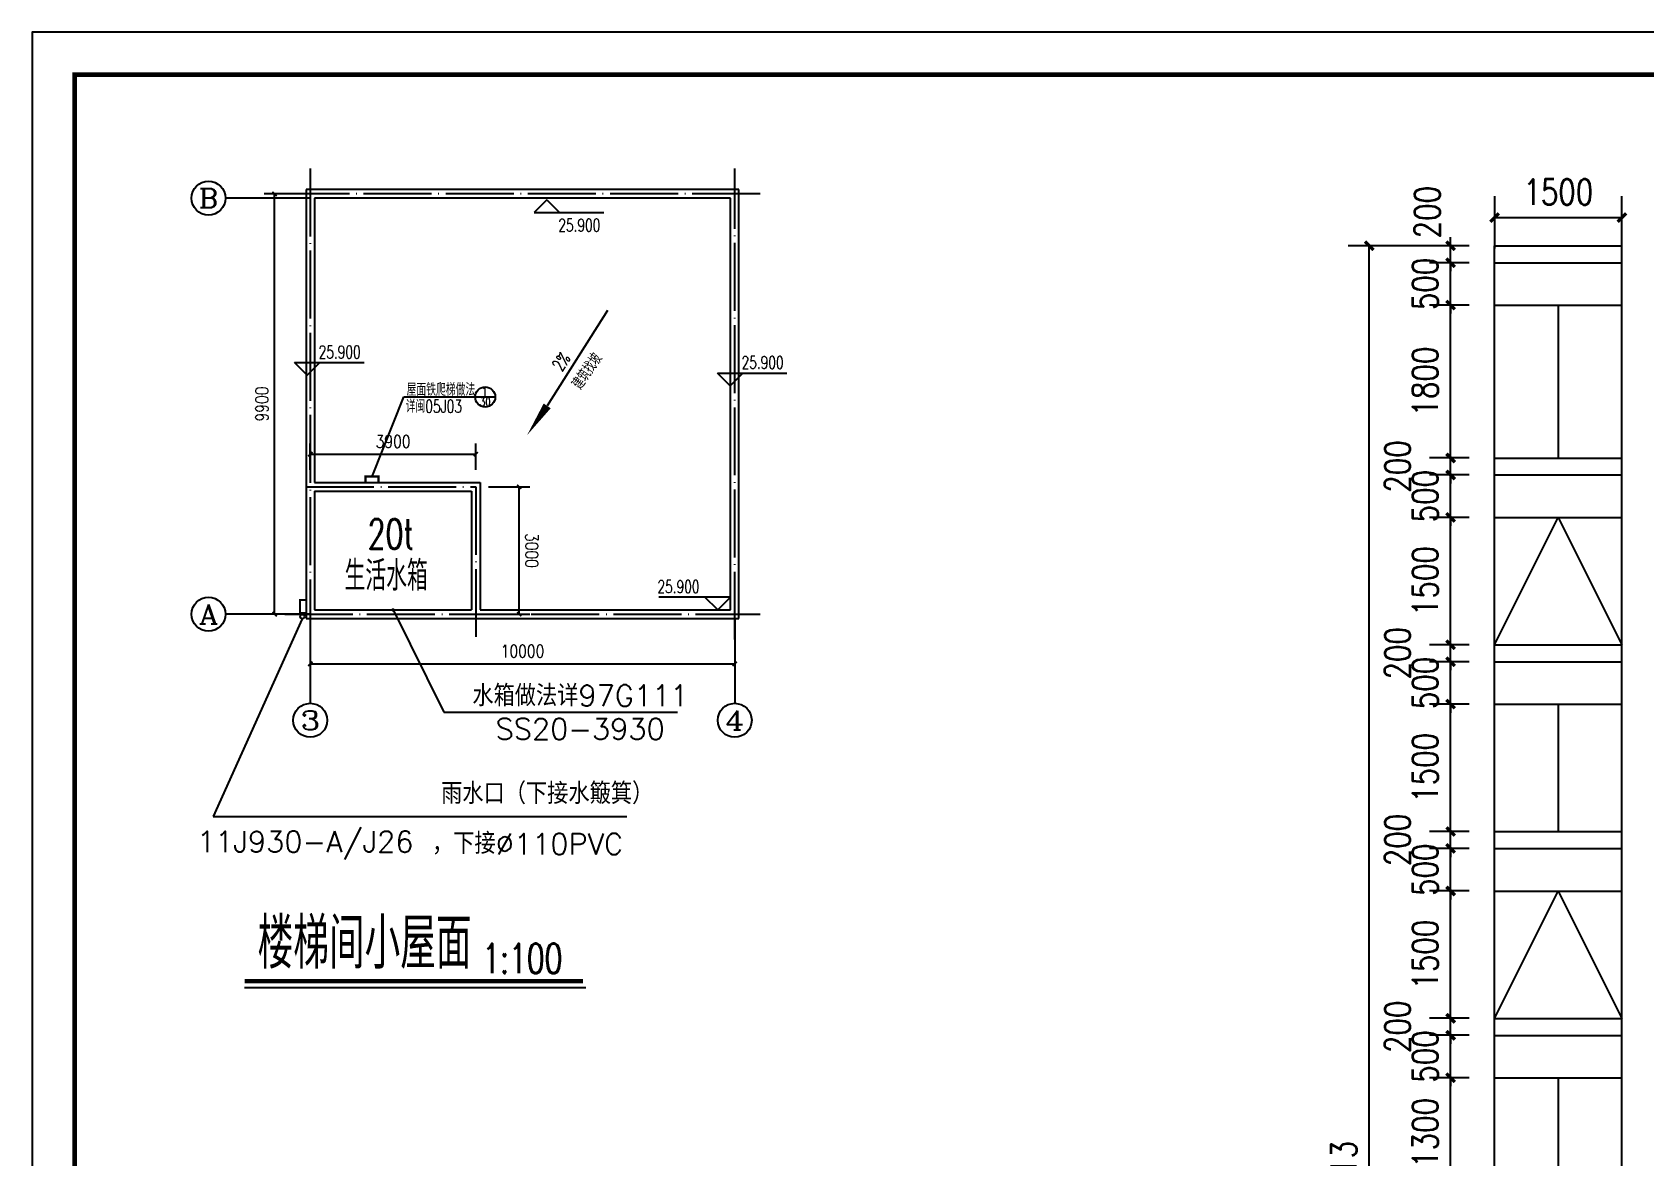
# Model space of a CAD drawing. Header units: millimetres. Extents: x 591771 to 1936534, y -622016 to 355666.
# Drawn here: x 689025 to 727020, y 263053 to 289542 of the extents above; entities that cross this region are included whole.
import ezdxf
from ezdxf.enums import TextEntityAlignment as Align

# ---------------------------------------------------------------- set-up
doc = ezdxf.new("R2010")
doc.units = ezdxf.units.MM
doc.header["$LTSCALE"] = 80
doc.linetypes.add('DOTE', pattern=[2.42, 2, -0.2, 0.02, -0.2])
for name, color, linetype in [('\\M+5B4B0\\M+5BBA7', 124, 'Continuous'), ('\\M+5BDA8-\\M+5B1EA\\M+5B8DF', 3, 'Continuous'), ('\\M+5BDA8-\\M+5B3DF\\M+5B4E7', 3, 'Continuous'), ('\\M+5BDA8-\\M+5C7BD-\\M+5D7A9', 31, 'Continuous'), ('\\M+5BDA8-\\M+5D2FD\\M+5B3F6', 3, 'Continuous'), ('\\M+5BDA8-\\M+5D6E1', 17, 'DOTE'), ('\\M+5BDA8-\\M+5D6E1-\\M+5B1EA\\M+5D7A2', 3, 'Continuous'), ('\\M+5C1A2\\M+5C3E6\\M+5CFDF\\M+5CCF51', 7, 'Continuous'), ('\\M+5CBAE\\M+5CFE4', 81, 'Continuous'), ('\\M+5CDBC\\M+5BFF2', 252, 'Continuous'), ('AXIS', 3, 'Continuous'), ('AXIS_TEXT', 7, 'Continuous'), ('DIM_LEAD', 3, 'Continuous'), ('PUB_TEXT', 7, 'Continuous'), ('VPIPE-\\M+5D3EA\\M+5CBAE', 4, 'TG_Y')]:
    doc.layers.add(name, color=color, linetype=linetype)
doc.styles.add('_HZTXT', font='txt.shx', dxfattribs={"width": 0.8, "bigfont": 'hztxt.shx'})
doc.styles.add('A-AXIS-LABEL', font='COMPLEX', dxfattribs={"bigfont": 'GBCBIG'})
doc.styles.add('A-STANDARD', font='SIMPLEX', dxfattribs={"bigfont": 'GBCBIG'})
doc.styles.add('COMPLEX', font='COMPLEX')
doc.styles.add('DIM_FONT', font='SIMPLEX.shx', dxfattribs={"width": 0.8})
doc.styles.add('HZTXT', font='txt', dxfattribs={"height": 60, "bigfont": 'HZTXT'})
doc.styles.add('TG_LINETYPE', font='SIMPLEX', dxfattribs={"width": 0.75, "height": 2.5, "bigfont": 'HZTXT'})
doc.linetypes.add('TG_Y', pattern='A,2,-0.3,["Y",TG_LINETYPE,S=0.1,R=0,X=-0.23,Y=-0.15],0', length=2.3)
doc.dimstyles.new('DIMN', dxfattribs={"dimtxt": 300, "dimasz": 100, "dimexe": 250, "dimexo": 300, "dimgap": 150, "dimtad": 1, "dimdec": 0, "dimzin": 0, "dimdsep": 46, "dimtxsty": 'DIM_FONT', "dimblk": 'ARCHTICK', "dimcen": 0.09, "dimclrt": 7, "dimazin": 2, "dimtfac": 1, "dimtdec": 0, "dimtix": 1, "dimtmove": 2, "dimatfit": 3, "dimldrblk": 'ARCHTICK', "dimfxl": 0, "dimtolj": 1, "dimtzin": 0, "dimarcsym": 0})

# ---------------------------------------------------------------- blocks, each defined once
blk = doc.blocks.new('_ArchTick')
at = {"color": 0, "linetype": 'ByBlock', "const_width": 0.4}
blk.add_lwpolyline([(-0.5, -0.5), (0.5, 0.5)], dxfattribs=at)
blk = doc.blocks.new('*D1027')
at = {"layer": '\\M+5BDA8-\\M+5B3DF\\M+5B4E7', "color": 0, "lineweight": -2, "transparency": 16777216}
for p, q in [((838707, 260709), (838707, 261324)), ((840207, 260709), (840207, 261324)), ((838707, 261074), (840207, 261074))]:
    blk.add_line(p, q, dxfattribs=at)
at = {"layer": 'Defpoints', "color": 0, "transparency": 16777216}
for p in [(840207, 261074), (838707, 260409), (840207, 260409)]:
    blk.add_point(p, dxfattribs=at)
at = {"layer": '\\M+5BDA8-\\M+5B3DF\\M+5B4E7', "color": 0, "lineweight": -2, "transparency": 16777216, "xscale": 100, "yscale": 100, "zscale": 100, "rotation": 180}
blk.add_blockref('_ArchTick', (838707, 261074), dxfattribs=at)
at = {"layer": '\\M+5BDA8-\\M+5B3DF\\M+5B4E7', "color": 0, "lineweight": -2, "transparency": 16777216, "xscale": 100, "yscale": 100, "zscale": 100}
blk.add_blockref('_ArchTick', (840207, 261074), dxfattribs=at)
at = {"layer": '\\M+5BDA8-\\M+5B3DF\\M+5B4E7', "color": 7, "transparency": 16777216, "insert": (839457, 261374), "char_height": 300, "attachment_point": 5, "style": 'DIM_FONT'}
blk.add_mtext('\\A1;1500', dxfattribs=at)
blk = doc.blocks.new('*D1028')
at = {"layer": '\\M+5BDA8-\\M+5B3DF\\M+5B4E7', "color": 0, "lineweight": -2, "transparency": 16777216}
for p, q in [((838220, 260742), (836980, 260742)), ((837230, 238629), (837230, 260742)), ((838220, 238629), (836980, 238629))]:
    blk.add_line(p, q, dxfattribs=at)
at = {"layer": 'Defpoints', "color": 0, "transparency": 16777216}
for p in [(837230, 260742), (838520, 260742), (838520, 238629)]:
    blk.add_point(p, dxfattribs=at)
at = {"layer": '\\M+5BDA8-\\M+5B3DF\\M+5B4E7', "color": 0, "lineweight": -2, "transparency": 16777216, "xscale": 100, "yscale": 100, "zscale": 100}
for p, rotation in [((837230, 260742), 90), ((837230, 238629), 270)]:
    blk.add_blockref('_ArchTick', p, dxfattribs=dict(at, rotation=rotation))
at = {"layer": '\\M+5BDA8-\\M+5B3DF\\M+5B4E7', "color": 7, "transparency": 16777216, "insert": (836930, 249685), "char_height": 300, "attachment_point": 5, "rotation": 90, "style": 'DIM_FONT'}
blk.add_mtext('\\A1;22113', dxfattribs=at)
blk = doc.blocks.new('*D1044')
at = {"layer": '\\M+5BDA8-\\M+5B3DF\\M+5B4E7', "color": 0, "lineweight": -2, "transparency": 16777216}
for p, q in [((838407, 250942), (837938, 250942)), ((838188, 249642), (838188, 250942)), ((838407, 249642), (837938, 249642))]:
    blk.add_line(p, q, dxfattribs=at)
at = {"layer": 'Defpoints', "color": 0, "transparency": 16777216}
for p in [(838188, 250942), (838707, 250942), (838707, 249642)]:
    blk.add_point(p, dxfattribs=at)
at = {"layer": '\\M+5BDA8-\\M+5B3DF\\M+5B4E7', "color": 0, "lineweight": -2, "transparency": 16777216, "xscale": 100, "yscale": 100, "zscale": 100}
for p, rotation in [((838188, 250942), 90), ((838188, 249642), 270)]:
    blk.add_blockref('_ArchTick', p, dxfattribs=dict(at, rotation=rotation))
at = {"layer": '\\M+5BDA8-\\M+5B3DF\\M+5B4E7', "color": 7, "transparency": 16777216, "insert": (837888, 250292), "char_height": 300, "attachment_point": 5, "rotation": 90, "style": 'DIM_FONT'}
blk.add_mtext('\\A1;1300', dxfattribs=at)
blk = doc.blocks.new('*D1045')
at = {"layer": '\\M+5BDA8-\\M+5B3DF\\M+5B4E7', "color": 0, "lineweight": -2, "transparency": 16777216}
for p, q in [((838188, 251442), (838188, 251542)), ((838407, 251442), (837938, 251442)), ((838188, 250942), (838188, 251442)), ((838407, 250942), (837938, 250942)), ((838188, 250942), (838188, 250842))]:
    blk.add_line(p, q, dxfattribs=at)
at = {"layer": 'Defpoints', "color": 0, "transparency": 16777216}
for p in [(838188, 251442), (838707, 251442), (838707, 250942)]:
    blk.add_point(p, dxfattribs=at)
at = {"layer": '\\M+5BDA8-\\M+5B3DF\\M+5B4E7', "color": 0, "lineweight": -2, "transparency": 16777216, "xscale": 100, "yscale": 100, "zscale": 100}
for p, rotation in [((838188, 251442), 270), ((838188, 250942), 90)]:
    blk.add_blockref('_ArchTick', p, dxfattribs=dict(at, rotation=rotation))
at = {"layer": '\\M+5BDA8-\\M+5B3DF\\M+5B4E7', "color": 7, "transparency": 16777216, "insert": (837888, 251192), "char_height": 300, "attachment_point": 5, "rotation": 90, "style": 'DIM_FONT'}
blk.add_mtext('\\A1;500', dxfattribs=at)
blk = doc.blocks.new('*D1046')
at = {"layer": '\\M+5BDA8-\\M+5B3DF\\M+5B4E7', "color": 0, "lineweight": -2, "transparency": 16777216}
for p, q in [((838188, 251642), (838188, 251742)), ((838407, 251642), (837938, 251642)), ((838188, 251442), (838188, 251642)), ((838407, 251442), (837938, 251442)), ((838188, 251442), (838188, 251342))]:
    blk.add_line(p, q, dxfattribs=at)
at = {"layer": 'Defpoints', "color": 0, "transparency": 16777216}
for p in [(838188, 251642), (838707, 251642), (838707, 251442)]:
    blk.add_point(p, dxfattribs=at)
at = {"layer": '\\M+5BDA8-\\M+5B3DF\\M+5B4E7', "color": 0, "lineweight": -2, "transparency": 16777216, "xscale": 100, "yscale": 100, "zscale": 100}
for p, rotation in [((838188, 251642), 270), ((838188, 251442), 90)]:
    blk.add_blockref('_ArchTick', p, dxfattribs=dict(at, rotation=rotation))
at = {"layer": '\\M+5BDA8-\\M+5B3DF\\M+5B4E7', "color": 7, "transparency": 16777216, "insert": (837563, 251542), "char_height": 300, "attachment_point": 5, "rotation": 90, "style": 'DIM_FONT'}
blk.add_mtext('\\A1;200', dxfattribs=at)
blk = doc.blocks.new('*D1047')
at = {"layer": '\\M+5BDA8-\\M+5B3DF\\M+5B4E7', "color": 0, "lineweight": -2, "transparency": 16777216}
for p, q in [((838407, 253142), (837938, 253142)), ((838188, 251642), (838188, 253142)), ((838407, 251642), (837938, 251642))]:
    blk.add_line(p, q, dxfattribs=at)
at = {"layer": 'Defpoints', "color": 0, "transparency": 16777216}
for p in [(838188, 253142), (838707, 253142), (838707, 251642)]:
    blk.add_point(p, dxfattribs=at)
at = {"layer": '\\M+5BDA8-\\M+5B3DF\\M+5B4E7', "color": 0, "lineweight": -2, "transparency": 16777216, "xscale": 100, "yscale": 100, "zscale": 100}
for p, rotation in [((838188, 253142), 90), ((838188, 251642), 270)]:
    blk.add_blockref('_ArchTick', p, dxfattribs=dict(at, rotation=rotation))
at = {"layer": '\\M+5BDA8-\\M+5B3DF\\M+5B4E7', "color": 7, "transparency": 16777216, "insert": (837888, 252392), "char_height": 300, "attachment_point": 5, "rotation": 90, "style": 'DIM_FONT'}
blk.add_mtext('\\A1;1500', dxfattribs=at)
blk = doc.blocks.new('*D1048')
at = {"layer": '\\M+5BDA8-\\M+5B3DF\\M+5B4E7', "color": 0, "lineweight": -2, "transparency": 16777216}
for p, q in [((838407, 253642), (837938, 253642)), ((838188, 253642), (838188, 253742)), ((838188, 253142), (838188, 253642)), ((838407, 253142), (837938, 253142)), ((838188, 253142), (838188, 253042))]:
    blk.add_line(p, q, dxfattribs=at)
at = {"layer": 'Defpoints', "color": 0, "transparency": 16777216}
for p in [(838188, 253642), (838707, 253642), (838707, 253142)]:
    blk.add_point(p, dxfattribs=at)
at = {"layer": '\\M+5BDA8-\\M+5B3DF\\M+5B4E7', "color": 0, "lineweight": -2, "transparency": 16777216, "xscale": 100, "yscale": 100, "zscale": 100}
for p, rotation in [((838188, 253642), 270), ((838188, 253142), 90)]:
    blk.add_blockref('_ArchTick', p, dxfattribs=dict(at, rotation=rotation))
at = {"layer": '\\M+5BDA8-\\M+5B3DF\\M+5B4E7', "color": 7, "transparency": 16777216, "insert": (837888, 253392), "char_height": 300, "attachment_point": 5, "rotation": 90, "style": 'DIM_FONT'}
blk.add_mtext('\\A1;500', dxfattribs=at)
blk = doc.blocks.new('*D1049')
at = {"layer": '\\M+5BDA8-\\M+5B3DF\\M+5B4E7', "color": 0, "lineweight": -2, "transparency": 16777216}
for p, q in [((838407, 253842), (837938, 253842)), ((838188, 253842), (838188, 253942)), ((838188, 253642), (838188, 253842)), ((838407, 253642), (837938, 253642)), ((838188, 253642), (838188, 253542))]:
    blk.add_line(p, q, dxfattribs=at)
at = {"layer": 'Defpoints', "color": 0, "transparency": 16777216}
for p in [(838188, 253842), (838707, 253842), (838707, 253642)]:
    blk.add_point(p, dxfattribs=at)
at = {"layer": '\\M+5BDA8-\\M+5B3DF\\M+5B4E7', "color": 0, "lineweight": -2, "transparency": 16777216, "xscale": 100, "yscale": 100, "zscale": 100}
for p, rotation in [((838188, 253842), 270), ((838188, 253642), 90)]:
    blk.add_blockref('_ArchTick', p, dxfattribs=dict(at, rotation=rotation))
at = {"layer": '\\M+5BDA8-\\M+5B3DF\\M+5B4E7', "color": 7, "transparency": 16777216, "insert": (837563, 253742), "char_height": 300, "attachment_point": 5, "rotation": 90, "style": 'DIM_FONT'}
blk.add_mtext('\\A1;200', dxfattribs=at)
blk = doc.blocks.new('*D1050')
at = {"layer": '\\M+5BDA8-\\M+5B3DF\\M+5B4E7', "color": 0, "lineweight": -2, "transparency": 16777216}
for p, q in [((838407, 255342), (837938, 255342)), ((838188, 253842), (838188, 255342)), ((838407, 253842), (837938, 253842))]:
    blk.add_line(p, q, dxfattribs=at)
at = {"layer": 'Defpoints', "color": 0, "transparency": 16777216}
for p in [(838188, 255342), (838707, 255342), (838707, 253842)]:
    blk.add_point(p, dxfattribs=at)
at = {"layer": '\\M+5BDA8-\\M+5B3DF\\M+5B4E7', "color": 0, "lineweight": -2, "transparency": 16777216, "xscale": 100, "yscale": 100, "zscale": 100}
for p, rotation in [((838188, 255342), 90), ((838188, 253842), 270)]:
    blk.add_blockref('_ArchTick', p, dxfattribs=dict(at, rotation=rotation))
at = {"layer": '\\M+5BDA8-\\M+5B3DF\\M+5B4E7', "color": 7, "transparency": 16777216, "insert": (837888, 254592), "char_height": 300, "attachment_point": 5, "rotation": 90, "style": 'DIM_FONT'}
blk.add_mtext('\\A1;1500', dxfattribs=at)
blk = doc.blocks.new('*D1051')
at = {"layer": '\\M+5BDA8-\\M+5B3DF\\M+5B4E7', "color": 0, "lineweight": -2, "transparency": 16777216}
for p, q in [((838188, 255842), (838188, 255942)), ((838407, 255842), (837938, 255842)), ((838188, 255342), (838188, 255842)), ((838407, 255342), (837938, 255342)), ((838188, 255342), (838188, 255242))]:
    blk.add_line(p, q, dxfattribs=at)
at = {"layer": 'Defpoints', "color": 0, "transparency": 16777216}
for p in [(838188, 255842), (838707, 255842), (838707, 255342)]:
    blk.add_point(p, dxfattribs=at)
at = {"layer": '\\M+5BDA8-\\M+5B3DF\\M+5B4E7', "color": 0, "lineweight": -2, "transparency": 16777216, "xscale": 100, "yscale": 100, "zscale": 100}
for p, rotation in [((838188, 255842), 270), ((838188, 255342), 90)]:
    blk.add_blockref('_ArchTick', p, dxfattribs=dict(at, rotation=rotation))
at = {"layer": '\\M+5BDA8-\\M+5B3DF\\M+5B4E7', "color": 7, "transparency": 16777216, "insert": (837888, 255592), "char_height": 300, "attachment_point": 5, "rotation": 90, "style": 'DIM_FONT'}
blk.add_mtext('\\A1;500', dxfattribs=at)
blk = doc.blocks.new('*D1052')
at = {"layer": '\\M+5BDA8-\\M+5B3DF\\M+5B4E7', "color": 0, "lineweight": -2, "transparency": 16777216}
for p, q in [((838188, 256042), (838188, 256142)), ((838407, 256042), (837938, 256042)), ((838188, 255842), (838188, 256042)), ((838407, 255842), (837938, 255842)), ((838188, 255842), (838188, 255742))]:
    blk.add_line(p, q, dxfattribs=at)
at = {"layer": 'Defpoints', "color": 0, "transparency": 16777216}
for p in [(838188, 256042), (838707, 256042), (838707, 255842)]:
    blk.add_point(p, dxfattribs=at)
at = {"layer": '\\M+5BDA8-\\M+5B3DF\\M+5B4E7', "color": 0, "lineweight": -2, "transparency": 16777216, "xscale": 100, "yscale": 100, "zscale": 100}
for p, rotation in [((838188, 256042), 270), ((838188, 255842), 90)]:
    blk.add_blockref('_ArchTick', p, dxfattribs=dict(at, rotation=rotation))
at = {"layer": '\\M+5BDA8-\\M+5B3DF\\M+5B4E7', "color": 7, "transparency": 16777216, "insert": (837563, 255942), "char_height": 300, "attachment_point": 5, "rotation": 90, "style": 'DIM_FONT'}
blk.add_mtext('\\A1;200', dxfattribs=at)
blk = doc.blocks.new('*D1053')
at = {"layer": '\\M+5BDA8-\\M+5B3DF\\M+5B4E7', "color": 0, "lineweight": -2, "transparency": 16777216}
for p, q in [((838407, 257542), (837938, 257542)), ((838188, 256042), (838188, 257542)), ((838407, 256042), (837938, 256042))]:
    blk.add_line(p, q, dxfattribs=at)
at = {"layer": 'Defpoints', "color": 0, "transparency": 16777216}
for p in [(838188, 257542), (838707, 257542), (838707, 256042)]:
    blk.add_point(p, dxfattribs=at)
at = {"layer": '\\M+5BDA8-\\M+5B3DF\\M+5B4E7', "color": 0, "lineweight": -2, "transparency": 16777216, "xscale": 100, "yscale": 100, "zscale": 100}
for p, rotation in [((838188, 257542), 90), ((838188, 256042), 270)]:
    blk.add_blockref('_ArchTick', p, dxfattribs=dict(at, rotation=rotation))
at = {"layer": '\\M+5BDA8-\\M+5B3DF\\M+5B4E7', "color": 7, "transparency": 16777216, "insert": (837888, 256792), "char_height": 300, "attachment_point": 5, "rotation": 90, "style": 'DIM_FONT'}
blk.add_mtext('\\A1;1500', dxfattribs=at)
blk = doc.blocks.new('*D1054')
at = {"layer": '\\M+5BDA8-\\M+5B3DF\\M+5B4E7', "color": 0, "lineweight": -2, "transparency": 16777216}
for p, q in [((838407, 258042), (837938, 258042)), ((838188, 258042), (838188, 258142)), ((838188, 257542), (838188, 258042)), ((838407, 257542), (837938, 257542)), ((838188, 257542), (838188, 257442))]:
    blk.add_line(p, q, dxfattribs=at)
at = {"layer": 'Defpoints', "color": 0, "transparency": 16777216}
for p in [(838188, 258042), (838707, 258042), (838707, 257542)]:
    blk.add_point(p, dxfattribs=at)
at = {"layer": '\\M+5BDA8-\\M+5B3DF\\M+5B4E7', "color": 0, "lineweight": -2, "transparency": 16777216, "xscale": 100, "yscale": 100, "zscale": 100}
for p, rotation in [((838188, 258042), 270), ((838188, 257542), 90)]:
    blk.add_blockref('_ArchTick', p, dxfattribs=dict(at, rotation=rotation))
at = {"layer": '\\M+5BDA8-\\M+5B3DF\\M+5B4E7', "color": 7, "transparency": 16777216, "insert": (837888, 257792), "char_height": 300, "attachment_point": 5, "rotation": 90, "style": 'DIM_FONT'}
blk.add_mtext('\\A1;500', dxfattribs=at)
blk = doc.blocks.new('*D1055')
at = {"layer": '\\M+5BDA8-\\M+5B3DF\\M+5B4E7', "color": 0, "lineweight": -2, "transparency": 16777216}
for p, q in [((838407, 258242), (837938, 258242)), ((838188, 258242), (838188, 258342)), ((838188, 258042), (838188, 258242)), ((838407, 258042), (837938, 258042)), ((838188, 258042), (838188, 257942))]:
    blk.add_line(p, q, dxfattribs=at)
at = {"layer": 'Defpoints', "color": 0, "transparency": 16777216}
for p in [(838188, 258242), (838707, 258242), (838707, 258042)]:
    blk.add_point(p, dxfattribs=at)
at = {"layer": '\\M+5BDA8-\\M+5B3DF\\M+5B4E7', "color": 0, "lineweight": -2, "transparency": 16777216, "xscale": 100, "yscale": 100, "zscale": 100}
for p, rotation in [((838188, 258242), 270), ((838188, 258042), 90)]:
    blk.add_blockref('_ArchTick', p, dxfattribs=dict(at, rotation=rotation))
at = {"layer": '\\M+5BDA8-\\M+5B3DF\\M+5B4E7', "color": 7, "transparency": 16777216, "insert": (837563, 258142), "char_height": 300, "attachment_point": 5, "rotation": 90, "style": 'DIM_FONT'}
blk.add_mtext('\\A1;200', dxfattribs=at)
blk = doc.blocks.new('*D1056')
at = {"layer": '\\M+5BDA8-\\M+5B3DF\\M+5B4E7', "color": 0, "lineweight": -2, "transparency": 16777216}
for p, q in [((838407, 260042), (837938, 260042)), ((838188, 258242), (838188, 260042)), ((838407, 258242), (837938, 258242))]:
    blk.add_line(p, q, dxfattribs=at)
at = {"layer": 'Defpoints', "color": 0, "transparency": 16777216}
for p in [(838188, 260042), (838707, 260042), (838707, 258242)]:
    blk.add_point(p, dxfattribs=at)
at = {"layer": '\\M+5BDA8-\\M+5B3DF\\M+5B4E7', "color": 0, "lineweight": -2, "transparency": 16777216, "xscale": 100, "yscale": 100, "zscale": 100}
for p, rotation in [((838188, 260042), 90), ((838188, 258242), 270)]:
    blk.add_blockref('_ArchTick', p, dxfattribs=dict(at, rotation=rotation))
at = {"layer": '\\M+5BDA8-\\M+5B3DF\\M+5B4E7', "color": 7, "transparency": 16777216, "insert": (837888, 259142), "char_height": 300, "attachment_point": 5, "rotation": 90, "style": 'DIM_FONT'}
blk.add_mtext('\\A1;1800', dxfattribs=at)
blk = doc.blocks.new('*D1057')
at = {"layer": '\\M+5BDA8-\\M+5B3DF\\M+5B4E7', "color": 0, "lineweight": -2, "transparency": 16777216}
for p, q in [((838188, 260542), (838188, 260642)), ((838407, 260542), (837938, 260542)), ((838188, 260042), (838188, 260542)), ((838407, 260042), (837938, 260042)), ((838188, 260042), (838188, 259942))]:
    blk.add_line(p, q, dxfattribs=at)
at = {"layer": 'Defpoints', "color": 0, "transparency": 16777216}
for p in [(838188, 260542), (838707, 260542), (838707, 260042)]:
    blk.add_point(p, dxfattribs=at)
at = {"layer": '\\M+5BDA8-\\M+5B3DF\\M+5B4E7', "color": 0, "lineweight": -2, "transparency": 16777216, "xscale": 100, "yscale": 100, "zscale": 100}
for p, rotation in [((838188, 260542), 270), ((838188, 260042), 90)]:
    blk.add_blockref('_ArchTick', p, dxfattribs=dict(at, rotation=rotation))
at = {"layer": '\\M+5BDA8-\\M+5B3DF\\M+5B4E7', "color": 7, "transparency": 16777216, "insert": (837888, 260292), "char_height": 300, "attachment_point": 5, "rotation": 90, "style": 'DIM_FONT'}
blk.add_mtext('\\A1;500', dxfattribs=at)
blk = doc.blocks.new('*D1058')
at = {"layer": '\\M+5BDA8-\\M+5B3DF\\M+5B4E7', "color": 0, "lineweight": -2, "transparency": 16777216}
for p, q in [((838188, 260742), (838188, 260842)), ((838407, 260742), (837938, 260742)), ((838188, 260542), (838188, 260742)), ((838407, 260542), (837938, 260542)), ((838188, 260542), (838188, 260442))]:
    blk.add_line(p, q, dxfattribs=at)
at = {"layer": 'Defpoints', "color": 0, "transparency": 16777216}
for p in [(838188, 260742), (838707, 260742), (838707, 260542)]:
    blk.add_point(p, dxfattribs=at)
at = {"layer": '\\M+5BDA8-\\M+5B3DF\\M+5B4E7', "color": 0, "lineweight": -2, "transparency": 16777216, "xscale": 100, "yscale": 100, "zscale": 100}
for p, rotation in [((838188, 260742), 270), ((838188, 260542), 90)]:
    blk.add_blockref('_ArchTick', p, dxfattribs=dict(at, rotation=rotation))
at = {"layer": '\\M+5BDA8-\\M+5B3DF\\M+5B4E7', "color": 7, "transparency": 16777216, "insert": (837913, 261137), "char_height": 300, "attachment_point": 5, "rotation": 90, "style": 'DIM_FONT'}
blk.add_mtext('\\A1;200', dxfattribs=at)
blk = doc.blocks.new('*D225')
at = {"layer": '\\M+5BDA8-\\M+5B3DF\\M+5B4E7', "color": 0, "lineweight": -2, "transparency": 16777216}
for p, q in [((699777, 278834), (700747, 278834)), ((700497, 275834), (700497, 278834)), ((699777, 275834), (700747, 275834))]:
    blk.add_line(p, q, dxfattribs=at)
at = {"layer": 'Defpoints', "color": 0, "transparency": 16777216}
for p in [(699477, 278834), (700497, 278834), (699477, 275834)]:
    blk.add_point(p, dxfattribs=at)
at = {"layer": '\\M+5BDA8-\\M+5B3DF\\M+5B4E7', "color": 0, "lineweight": -2, "transparency": 16777216, "xscale": 100, "yscale": 100, "zscale": 100}
for p, rotation in [((700497, 278834), 90.00009983613185), ((700497, 275834), 270.0000998361318)]:
    blk.add_blockref('_ArchTick', p, dxfattribs=dict(at, rotation=rotation))
at = {"layer": '\\M+5BDA8-\\M+5B3DF\\M+5B4E7', "color": 7, "transparency": 16777216, "insert": (700797, 277334), "char_height": 300, "attachment_point": 5, "rotation": 270.0001, "style": 'DIM_FONT'}
blk.add_mtext('\\A1;3000', dxfattribs=at)
blk = doc.blocks.new('*D226')
at = {"layer": '\\M+5BDA8-\\M+5B3DF\\M+5B4E7', "color": 0, "lineweight": -2, "transparency": 16777216}
for p, q in [((695577, 279234), (695577, 279853)), ((699477, 279234), (699477, 279853)), ((695577, 279603), (699477, 279603))]:
    blk.add_line(p, q, dxfattribs=at)
at = {"layer": 'Defpoints', "color": 0, "transparency": 16777216}
for p in [(699477, 279603), (695577, 278934), (699477, 278934)]:
    blk.add_point(p, dxfattribs=at)
at = {"layer": '\\M+5BDA8-\\M+5B3DF\\M+5B4E7', "color": 0, "lineweight": -2, "transparency": 16777216, "xscale": 100, "yscale": 100, "zscale": 100, "rotation": 180}
blk.add_blockref('_ArchTick', (695577, 279603), dxfattribs=at)
at = {"layer": '\\M+5BDA8-\\M+5B3DF\\M+5B4E7', "color": 0, "lineweight": -2, "transparency": 16777216, "xscale": 100, "yscale": 100, "zscale": 100}
blk.add_blockref('_ArchTick', (699477, 279603), dxfattribs=at)
at = {"layer": '\\M+5BDA8-\\M+5B3DF\\M+5B4E7', "color": 7, "transparency": 16777216, "insert": (697527, 279903), "char_height": 300, "attachment_point": 5, "style": 'DIM_FONT'}
blk.add_mtext('\\A1;3900', dxfattribs=at)
blk = doc.blocks.new('*D231')
at = {"layer": '\\M+5BDA8-\\M+5B3DF\\M+5B4E7', "color": 0, "lineweight": -2, "transparency": 16777216}
for p, q in [((695277, 285734), (694487, 285734)), ((694737, 275834), (694737, 285734)), ((695277, 275834), (694487, 275834))]:
    blk.add_line(p, q, dxfattribs=at)
at = {"layer": 'Defpoints', "color": 0, "transparency": 16777216}
for p in [(694737, 285734), (695577, 285734), (695577, 275834)]:
    blk.add_point(p, dxfattribs=at)
at = {"layer": '\\M+5BDA8-\\M+5B3DF\\M+5B4E7', "color": 0, "lineweight": -2, "transparency": 16777216, "xscale": 100, "yscale": 100, "zscale": 100}
for p, rotation in [((694737, 285734), 90), ((694737, 275834), 270)]:
    blk.add_blockref('_ArchTick', p, dxfattribs=dict(at, rotation=rotation))
at = {"layer": '\\M+5BDA8-\\M+5B3DF\\M+5B4E7', "color": 7, "transparency": 16777216, "insert": (694437, 280784), "char_height": 300, "attachment_point": 5, "rotation": 90, "style": 'DIM_FONT'}
blk.add_mtext('\\A1;9900', dxfattribs=at)
blk = doc.blocks.new('*D232')
at = {"layer": '\\M+5BDA8-\\M+5B3DF\\M+5B4E7', "color": 0, "lineweight": -2, "transparency": 16777216}
for p, q in [((695577, 275434), (695577, 274413)), ((705577, 275434), (705577, 274413)), ((695577, 274663), (705577, 274663))]:
    blk.add_line(p, q, dxfattribs=at)
at = {"layer": 'Defpoints', "color": 0, "transparency": 16777216}
for p in [(695577, 275734), (705577, 275734), (705577, 274663)]:
    blk.add_point(p, dxfattribs=at)
at = {"layer": '\\M+5BDA8-\\M+5B3DF\\M+5B4E7', "color": 0, "lineweight": -2, "transparency": 16777216, "xscale": 100, "yscale": 100, "zscale": 100, "rotation": 180}
blk.add_blockref('_ArchTick', (695577, 274663), dxfattribs=at)
at = {"layer": '\\M+5BDA8-\\M+5B3DF\\M+5B4E7', "color": 0, "lineweight": -2, "transparency": 16777216, "xscale": 100, "yscale": 100, "zscale": 100}
blk.add_blockref('_ArchTick', (705577, 274663), dxfattribs=at)
at = {"layer": '\\M+5BDA8-\\M+5B3DF\\M+5B4E7', "color": 7, "transparency": 16777216, "insert": (700577, 274963), "char_height": 300, "attachment_point": 5, "style": 'DIM_FONT'}
blk.add_mtext('\\A1;10000', dxfattribs=at)
blk = doc.blocks.new('_AXISO')
blk.add_circle((0, 0), 0.5)
at = {"layer": 'AXIS_TEXT', "style": 'COMPLEX'}
blk.add_attdef('A', text='', height=0.56, dxfattribs=at).set_placement((-0.25, -0.28), (0.25, -0.28), align=Align.FIT)
blk = doc.blocks.new('x')
at = {"layer": '\\M+5B4B0\\M+5BBA7', "ltscale": 20}
for p, q in [((838706.9, 238641.6), (838706.9, 260741.6)), ((838706.9, 260741.6), (840206.9, 260741.6)), ((838706.9, 260741.6), (840206.9, 260741.6)), ((840206.9, 238641.6), (840206.9, 260741.6)), ((838706.9, 260541.6), (840206.9, 260541.6)), ((838706.9, 260541.6), (840206.9, 260541.6)), ((838706.9, 260541.6), (840206.9, 260541.6)), ((838706.9, 260041.6), (840206.9, 260041.6)), ((839456.9, 260041.6), (839456.9, 258241.6)), ((838706.9, 258241.6), (840206.9, 258241.6)), ((838706.9, 258241.6), (840206.9, 258241.6)), ((838706.9, 258041.6), (840206.9, 258041.6)), ((838706.9, 258041.6), (840206.9, 258041.6)), ((838706.9, 258041.6), (840206.9, 258041.6)), ((838706.9, 257541.6), (840206.9, 257541.6)), ((838706.9, 256041.6), (839456.9, 257541.6)), ((839456.9, 257541.6), (840206.9, 256041.6)), ((838706.9, 256041.6), (840206.9, 256041.6)), ((838706.9, 256041.6), (840206.9, 256041.6)), ((838706.9, 255841.6), (840206.9, 255841.6)), ((838706.9, 255841.6), (840206.9, 255841.6)), ((838706.9, 255841.6), (840206.9, 255841.6)), ((838706.9, 255341.6), (840206.9, 255341.6)), ((839456.9, 255341.6), (839456.9, 253841.6)), ((838706.9, 253841.6), (840206.9, 253841.6)), ((838706.9, 253841.6), (840206.9, 253841.6)), ((838706.9, 253641.6), (840206.9, 253641.6)), ((838706.9, 253641.6), (840206.9, 253641.6)), ((838706.9, 253641.6), (840206.9, 253641.6)), ((838706.9, 253141.6), (840206.9, 253141.6)), ((838706.9, 251641.6), (839456.9, 253141.6)), ((839456.9, 253141.6), (840206.9, 251641.6)), ((838706.9, 251641.6), (840206.9, 251641.6)), ((838706.9, 251641.6), (840206.9, 251641.6)), ((838706.9, 251441.6), (840206.9, 251441.6)), ((838706.9, 251441.6), (840206.9, 251441.6)), ((838706.9, 251441.6), (840206.9, 251441.6)), ((838706.9, 250941.6), (840206.9, 250941.6)), ((839456.9, 250941.6), (839456.9, 249641.6))]:
    blk.add_line(p, q, dxfattribs=at)
at = {"layer": '\\M+5BDA8-\\M+5B3DF\\M+5B4E7'}
for base, p1, p2, picture, middle in [((838188, 260741.6), (838706.9, 260541.6), (838706.9, 260741.6), '*D1058', (837913, 261136.6)), ((838188, 258241.6), (838706.9, 258041.6), (838706.9, 258241.6), '*D1055', (837563, 258141.6)), ((838188, 256041.6), (838706.9, 255841.6), (838706.9, 256041.6), '*D1052', (837563, 255941.6)), ((838188, 253841.6), (838706.9, 253641.6), (838706.9, 253841.6), '*D1049', (837563, 253741.6)), ((838188, 251641.6), (838706.9, 251441.6), (838706.9, 251641.6), '*D1046', (837563, 251541.6))]:
    dim = blk.add_linear_dim(base=base, p1=p1, p2=p2, angle=90, dimstyle='DIMN', dxfattribs=at)
    dim.commit()
    dim.dimension.update_dxf_attribs({"geometry": picture, "text_midpoint": middle, "dimtype": 161})
for p1, p2, distance, picture, middle in [((838706.9, 260409.5), (840206.9, 260409.5), 664.4, '*D1027', (839456.9, 261373.8)), ((838520, 238628.7), (838520, 260741.6), 1290.4, '*D1028', (836929.6, 249685.2)), ((838706.9, 260041.6), (838706.9, 260541.6), 518.9, '*D1057', (837888, 260291.6)), ((838706.9, 258241.6), (838706.9, 260041.6), 518.9, '*D1056', (837888, 259141.6)), ((838706.9, 257541.6), (838706.9, 258041.6), 518.9, '*D1054', (837888, 257791.6)), ((838706.9, 256041.6), (838706.9, 257541.6), 518.9, '*D1053', (837888, 256791.6)), ((838706.9, 255341.6), (838706.9, 255841.6), 518.9, '*D1051', (837888, 255591.6)), ((838706.9, 253841.6), (838706.9, 255341.6), 518.9, '*D1050', (837888, 254591.6)), ((838706.9, 253141.6), (838706.9, 253641.6), 518.9, '*D1048', (837888, 253391.6)), ((838706.9, 251641.6), (838706.9, 253141.6), 518.9, '*D1047', (837888, 252391.6)), ((838706.9, 250941.6), (838706.9, 251441.6), 518.9, '*D1045', (837888, 251191.6)), ((838706.9, 249641.6), (838706.9, 250941.6), 518.9, '*D1044', (837888, 250291.6))]:
    dim = blk.add_aligned_dim(p1=p1, p2=p2, distance=distance, dimstyle='DIMN', dxfattribs=at)
    dim.commit()
    dim.dimension.update_dxf_attribs({"geometry": picture, "text_midpoint": middle})

msp = doc.modelspace()

# ---------------------------------------------------------------- linework, layer by layer
at = {"layer": '\\M+5BDA8-\\M+5B1EA\\M+5B8DF'}
for p, q in [((701151, 285598.2), (700851, 285298.2)), ((701151, 285598.2), (701451, 285298.2)), ((700851, 285298.2), (702491, 285298.2)), ((695503.3, 281460.2), (695203.3, 281760.2)), ((695203.3, 281760.2), (696843.3, 281760.2)), ((695503.3, 281460.2), (695803.3, 281760.2)), ((705468.8, 281214.9), (705168.8, 281514.9)), ((705168.8, 281514.9), (706808.8, 281514.9)), ((705468.8, 281214.9), (705768.8, 281514.9)), ((705476.7, 276233.8), (703786.7, 276233.8)), ((705176.7, 275933.8), (704876.7, 276233.8)), ((705176.7, 275933.8), (705476.7, 276233.8))]:
    msp.add_line(p, q, dxfattribs=at)
at = {"layer": '\\M+5BDA8-\\M+5B3DF\\M+5B4E7'}
for p, q in [((702575.7, 282989.6), (701158.2, 280740.2)), ((697031.2, 279078.2), (697778.8, 280953.4)), ((697778.8, 280953.4), (699934.6, 280953.4))]:
    msp.add_line(p, q, dxfattribs=at)
msp.add_lwpolyline([(701158.2, 280740.2, 200, 0, 0), (700686.2, 280052.7, 0, 0, 0)], format="xyseb", dxfattribs=at)
msp.add_circle((699697.7, 280950.3), 236.9, dxfattribs=at)
at = {"layer": '\\M+5BDA8-\\M+5C7BD-\\M+5D7A9'}
for p, q in [((705676.7, 285833.8), (695476.6, 285833.8)), ((695476.6, 285833.8), (695476.7, 275733.8)), ((705676.7, 275733.8), (705676.7, 285833.8)), ((705476.7, 285633.8), (695676.6, 285633.8)), ((695676.6, 285633.8), (695676.7, 278933.8)), ((705476.7, 275933.8), (705476.7, 285633.8)), ((695676.7, 278933.8), (699576.7, 278933.8)), ((699576.7, 278933.8), (699576.7, 275933.8)), ((695676.7, 278733.8), (699376.7, 278733.8)), ((695676.7, 278733.8), (695676.7, 275933.8)), ((699376.7, 278733.8), (699376.7, 275933.8)), ((695676.7, 275933.8), (699376.7, 275933.8)), ((699576.7, 275933.8), (705476.7, 275933.8)), ((695476.7, 275733.8), (705676.7, 275733.8))]:
    msp.add_line(p, q, dxfattribs=at)
at = {"layer": '\\M+5BDA8-\\M+5D2FD\\M+5B3F6'}
for p, q in [((697526.7, 275933.8), (698721.7, 273522.6)), ((698721.7, 273522.6), (704228.2, 273522.6))]:
    msp.add_line(p, q, dxfattribs=at)
at = {"layer": '\\M+5BDA8-\\M+5D2FD\\M+5B3F6', "const_width": 40}
msp.add_lwpolyline([(697517.8, 275951.7, 1), (697535.5, 275915.9, 1)], format="xyb", close=True, dxfattribs=at)
at = {"layer": '\\M+5BDA8-\\M+5D6E1', "ltscale": 10}
for p, q in [((695576.6, 286333.8), (695576.7, 275233.8)), ((705576.7, 275233.8), (705576.7, 286333.8)), ((706176.7, 285733.8), (694976.6, 285733.8)), ((695476.7, 278833.8), (699476.7, 278833.8)), ((699476.7, 278833.8), (699476.7, 275233.8)), ((694976.7, 275833.8), (706176.7, 275833.8))]:
    msp.add_line(p, q, dxfattribs=at)
at = {"layer": '\\M+5BDA8-\\M+5D6E1-\\M+5B1EA\\M+5D7A2'}
for p, q in [((695576.7, 285633.8), (693576.7, 285633.8)), ((695576.7, 275833.8), (693576.7, 275833.8)), ((695576.7, 275733.8), (695576.7, 273733.8)), ((705576.7, 275733.8), (705576.7, 273733.8))]:
    msp.add_line(p, q, dxfattribs=at)
for centre in [(693176.7, 285633.8), (693176.7, 275833.8)]:
    msp.add_circle(centre, 400, dxfattribs=at)
at = {"layer": '\\M+5CBAE\\M+5CFE4', "const_width": 50}
for points in [[(697184, 278933.8), (697184, 279078.2), (696878.3, 279078.2), (696878.3, 278933.8)], [(695476.7, 276167.4), (695332.3, 276167.4), (695332.3, 275861.7), (695476.7, 275861.7)]]:
    msp.add_lwpolyline(points, dxfattribs=at)
at = {"layer": '\\M+5CDBC\\M+5BFF2', "color": 2}
msp.add_lwpolyline([(689025.3, 230141.7), (773125.3, 230141.7), (773125.3, 289541.7), (689025.3, 289541.7)], close=True, dxfattribs=at)
at = {"layer": '\\M+5CDBC\\M+5BFF2', "color": 2, "const_width": 112.5}
msp.add_lwpolyline([(690025.4, 231141.7), (772125.3, 231141.7), (772125.3, 288541.7), (690025.4, 288541.7)], close=True, dxfattribs=at)
at = {"layer": 'AXIS'}
msp.add_line((694027.4, 267038.5), (702066.2, 267038.5), dxfattribs=at)
at = {"layer": 'AXIS', "const_width": 100}
msp.add_lwpolyline([(694027.4, 267188.5), (701999.5, 267188.5)], dxfattribs=at)
at = {"layer": 'DIM_LEAD'}
for p, q in [((695388.5, 275727.9), (693289.9, 271066.3)), ((693289.9, 271066.3), (703031.6, 271066.3))]:
    msp.add_line(p, q, dxfattribs=at)
at = {"layer": 'VPIPE-\\M+5D3EA\\M+5CBAE', "linetype": 'Continuous'}
msp.add_circle((695388.5, 275777.9), 50, dxfattribs=at)

# ---------------------------------------------------------------- block references
at = {"layer": '\\M+5BDA8-\\M+5D6E1-\\M+5B1EA\\M+5D7A2'}
ref = msp.add_blockref('_AXISO', (695576.7, 273333.8), dxfattribs=dict(at, xscale=800, yscale=800, zscale=800))
ref.add_attrib('A', '3', dxfattribs={"layer": 'AXIS_TEXT', "height": 452.5, "style": 'A-AXIS-LABEL', "width": 1.5}).set_placement((695350.4, 273107.5), (695802.9, 273107.5), align=Align.FIT)
ref = msp.add_blockref('_AXISO', (705576.7, 273333.8), dxfattribs=dict(at, xscale=800, yscale=800, zscale=800))
ref.add_attrib('A', '4', dxfattribs={"layer": 'AXIS_TEXT', "height": 452.5, "style": 'A-AXIS-LABEL', "width": 1.3125}).set_placement((705350.4, 273107.5), (705802.9, 273107.5), align=Align.FIT)
at = {"layer": '\\M+5C1A2\\M+5C3E6\\M+5CFDF\\M+5CCF51', "xscale": 2, "yscale": 2, "zscale": 2}
msp.add_blockref('x', (-953930.6, -236970.4), dxfattribs=at)

# ---------------------------------------------------------------- texts
at = {"layer": '\\M+5BDA8-\\M+5B3DF\\M+5B4E7', "style": '_HZTXT', "width": 0.75}
for s, p in [('1', (699615.6, 280981)), ('30', (699570.4, 280734.7))]:
    msp.add_text(s, height=200, dxfattribs=at).set_placement(p)
at = {"layer": 'PUB_TEXT', "style": 'A-AXIS-LABEL'}
for s, width, p, p2 in [('B', 1.235294, (692950.4, 285407.5), (693402.9, 285407.5)), ('A', 1.166667, (692950.4, 275607.5), (693402.9, 275607.5))]:
    msp.add_text(s, height=452.5, dxfattribs=dict(at, width=width)).set_placement(p, p2, align=Align.FIT)
at = {"layer": 'PUB_TEXT', "style": 'A-STANDARD', "width": 0.705882}
for p in [(701421, 284848.1), (695773.3, 281860.3), (705738.8, 281615), (703756.7, 276333.9)]:
    msp.add_text('25.900', height=297.5, dxfattribs=at).set_placement(p)
at = {"layer": 'PUB_TEXT', "lineweight": 25, "style": '_HZTXT', "width": 0.7}
for s, p in [('2%%%', (701501.3, 281531.7)), ('建筑找坡', (701958.2, 281096))]:
    msp.add_text(s, height=300, rotation=55.64732, dxfattribs=at).set_placement(p)
for s, height, p in [('屋面铁爬梯做法', 300, (697846, 280975.7)), ('详闽05J03', 300, (697823.8, 280582)), ('20t', 700, (696929.2, 277373.2)), ('生活水箱', 700, (696384.4, 276388.9)), ('楼梯间小屋面', 1200, (694336, 267481.4)), ('1:100', 700, (699627.7, 267373.6))]:
    msp.add_text(s, height=height, dxfattribs=at).set_placement(p)
at = {"layer": 'PUB_TEXT'}
for s, style, p in [('水箱做法详', 'HZTXT', (699394.9, 273665.6)), ('97G111', 'HZTXT', (701894.9, 273665.6)), ('SS20-3930', 'HZTXT', (699942.5, 272879.6)), ('雨水口（下接水簸箕）', '_HZTXT', (698658.3, 271363.1)), ('11J930-A/J26', '_HZTXT', (692908.1, 270224.5)), ('，下接', '_HZTXT', (698444.7, 270186.6)), ('%%c110PVC', '_HZTXT', (699946.5, 270171.1))]:
    msp.add_text(s, height=500, dxfattribs=dict(at, style=style)).set_placement(p)

# ---------------------------------------------------------------- dimensions: what is measured, and where the dimension line sits
at = {"layer": '\\M+5BDA8-\\M+5B3DF\\M+5B4E7'}
for p1, p2, distance, picture, middle in [((695576.7, 275833.8), (695576.7, 285733.8), 839.5, '*D231', (694437.1, 280783.8)), ((695576.7, 278933.8), (699476.7, 278933.8), 669.3, '*D226', (697526.7, 279903)), ((699476.7, 275833.8), (699476.7, 278833.8), -1020.1, '*D225', (700796.8, 277333.8)), ((695576.7, 275733.8), (705576.7, 275733.8), -1071, '*D232', (700576.7, 274962.7))]:
    dim = msp.add_aligned_dim(p1=p1, p2=p2, distance=distance, dimstyle='DIMN', dxfattribs=at)
    dim.commit()
    dim.dimension.update_dxf_attribs({"geometry": picture, "text_midpoint": middle})

doc.saveas('drawing.dxf')
